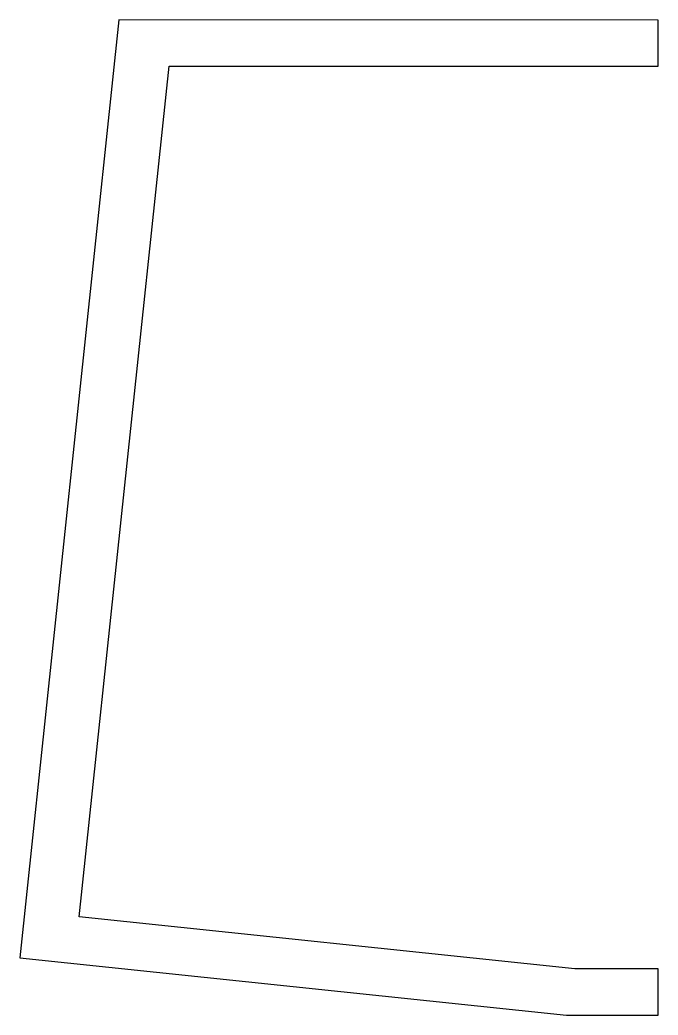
# Model space of a CAD drawing. Header units: millimetres. Extents: x 96.8 to 120.7, y 19.2 to 56.4.
import ezdxf

# ---------------------------------------------------------------- set-up
doc = ezdxf.new("R2010")
doc.units = ezdxf.units.MM
doc.layers.add('hole_support', color=7, linetype='CONTINUOUS')

msp = doc.modelspace()

# ---------------------------------------------------------------- linework, layer by layer
at = {"layer": 'hole_support', "color": 2}
msp.add_lwpolyline([(120.6686, 56.41139), (100.50361, 56.41699), (96.801105, 21.35235), (117.23805, 19.205091), (120.6686, 19.205091), (120.6686, 20.935052), (117.5571, 20.935052), (99.020277, 22.882272), (102.3784, 54.687028), (120.6686, 54.682428)], close=True, dxfattribs=at)

doc.saveas('drawing.dxf')
